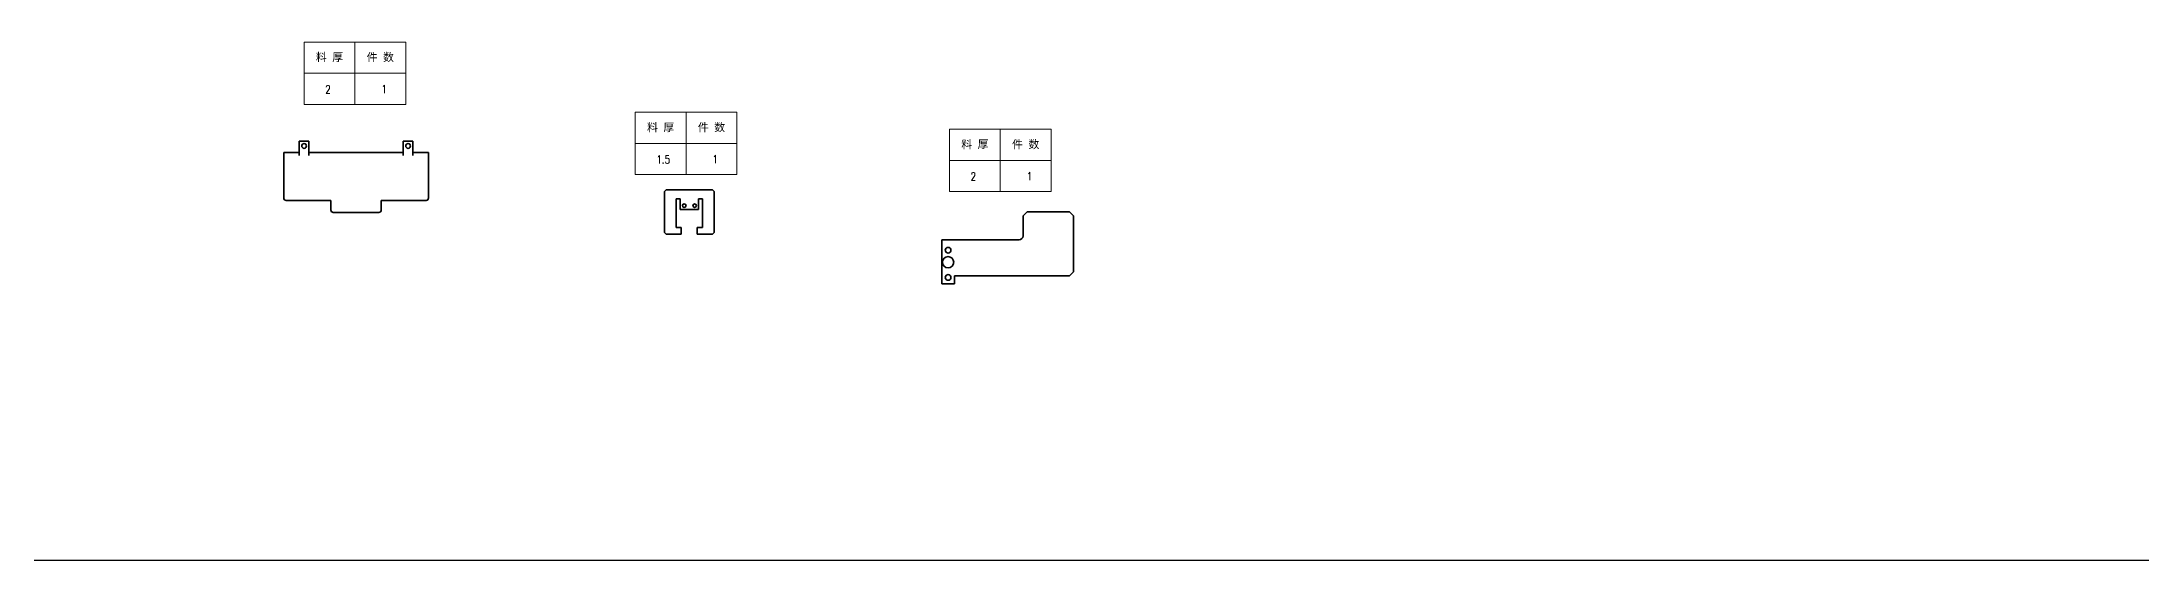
# Model space of a CAD drawing. Header units: millimetres. Extents: x 1201 to 11615, y -7347 to 2307.
# Drawn here: x 3825 to 6448, y -7347 to -6701 of the extents above; entities that cross this region are included whole.
import ezdxf
from ezdxf.enums import TextEntityAlignment as Align

# ---------------------------------------------------------------- set-up
doc = ezdxf.new("R2010")
doc.units = ezdxf.units.MM
doc.layers.add('DIM', color=3, linetype='Continuous', lineweight=20)
doc.layers.add('DRAWING', color=7, linetype='Continuous', lineweight=35)
doc.styles.add('DIM', font='romans.shx', dxfattribs={"width": 0.8, "bigfont": 'bigfont.shx'})
doc.styles.get("Standard").update_dxf_attribs({"font": 'arial.ttf'})

# ---------------------------------------------------------------- blocks, each defined once
blk = doc.blocks.new('*T31')
at = {"color": 0, "linetype": 'ByBlock', "lineweight": -2, "transparency": 16777216}
for p, q in [((0, 0), (127, 0)), ((0, 0), (0, -78)), ((63.5, 0), (63.5, -78)), ((127, 0), (127, -78)), ((0, -39), (127, -39)), ((0, -78), (127, -78))]:
    blk.add_line(p, q, dxfattribs=at)
at = {"color": 0, "transparency": 16777216, "char_height": 10, "width": 60.5, "attachment_point": 5}
for s, insert in [('{\\fSimSun|b0|i0|c134|p2;料 厚}', (31.75, -19.5)), ('{\\fSimSun|b0|i0|c134|p2;件 数}', (95.25, -19.5))]:
    blk.add_mtext(s, dxfattribs=dict(at, insert=insert))
blk = doc.blocks.new('拆图参数')
blk.add_blockref('*T31', (-63.5, 78))
at = {"style": 'DIM', "width": 0.8}
blk.add_attdef('6', text='', height=10, dxfattribs=at).set_placement((-37.1, 18.9), align=Align.MIDDLE_LEFT)
blk.add_attdef('1', text='', height=10, dxfattribs=at).set_placement((36.6, 19.3), align=Align.MIDDLE_CENTER)

msp = doc.modelspace()

# ---------------------------------------------------------------- linework, layer by layer
msp.add_line((1201.1, -7347.5), (10121, -7347.5))
at = {"layer": 'DRAWING', "lineweight": 35}
for p, q in [((4126.7, -6838.4), (4126.7, -6895.4)), ((4146.2, -6824.4), (4158.2, -6824.4)), ((4182.7, -6838.4), (4158.2, -6838.4)), ((4248.7, -6838.4), (4185.7, -6838.4)), ((4251.7, -6838.4), (4276.2, -6838.4)), ((4288.2, -6824.4), (4276.2, -6824.4)), ((4307.7, -6838.4), (4307.7, -6895.4)), ((4129.7, -6898.4), (4182.7, -6898.4)), ((4304.7, -6898.4), (4251.7, -6898.4)), ((4602.8, -6887.4), (4602.8, -6938.4)), ((4662.8, -6885.4), (4604.8, -6885.4)), ((4617.3, -6932.4), (4617.3, -6896.4)), ((4650.3, -6896.4), (4650.3, -6932.4)), ((4664.8, -6938.4), (4664.8, -6887.4)), ((4188.7, -6913.4), (4245.7, -6913.4)), ((4645.3, -6909.9), (4622.3, -6909.9)), ((5050.8, -6917.6), (5050.8, -6942.6)), ((5108.8, -6912.6), (5055.8, -6912.6)), ((5113.8, -6987.6), (5113.8, -6917.6)), ((4949.1, -7002.6), (4949.1, -6947.6)), ((5045.8, -6947.6), (4986.8, -6947.6)), ((4986.8, -6992.6), (5108.8, -6992.6))]:
    msp.add_line(p, q, dxfattribs=at)
at = {"layer": 'DRAWING', "lineweight": 35, "ltscale": 0.4875}
for p, q in [((4146.2, -6838.4), (4126.7, -6838.4)), ((4288.2, -6838.4), (4307.7, -6838.4)), ((4643.3, -6940.4), (4662.8, -6940.4))]:
    msp.add_line(p, q, dxfattribs=at)
at = {"layer": 'DRAWING', "lineweight": 35, "ltscale": 0.05}
for p, q in [((4146.2, -6824.4), (4146.2, -6840.4)), ((4158.2, -6840.4), (4158.2, -6824.4)), ((4182.7, -6838.4), (4184.7, -6838.4)), ((4249.7, -6838.4), (4251.7, -6838.4)), ((4276.2, -6840.4), (4276.2, -6824.4)), ((4288.2, -6824.4), (4288.2, -6840.4)), ((4184.7, -6898.4), (4182.7, -6898.4)), ((4251.7, -6898.4), (4249.7, -6898.4)), ((4622.3, -6897.9), (4622.3, -6899.9)), ((4645.3, -6899.9), (4645.3, -6897.9))]:
    msp.add_line(p, q, dxfattribs=at)
at = {"layer": 'DRAWING', "lineweight": 35, "ltscale": 0.375}
for p, q in [((4146.2, -6842.4), (4146.2, -6824.4)), ((4158.2, -6842.4), (4158.2, -6824.4)), ((4276.2, -6842.4), (4276.2, -6824.4)), ((4288.2, -6842.4), (4288.2, -6824.4))]:
    msp.add_line(p, q, dxfattribs=at)
at = {"layer": 'DRAWING', "lineweight": 35, "ltscale": 0.075}
for p, q in [((4185.7, -6838.4), (4182.7, -6838.4)), ((4248.7, -6838.4), (4251.7, -6838.4)), ((4185.7, -6898.4), (4182.7, -6898.4)), ((4248.7, -6898.4), (4251.7, -6898.4)), ((4967.6, -6947.6), (4986.8, -6947.6)), ((4986.8, -6992.6), (4967.6, -6992.6))]:
    msp.add_line(p, q, dxfattribs=at)
at = {"layer": 'DRAWING', "lineweight": 35, "ltscale": 0.025}
for p, q in [((4184.7, -6838.4), (4185.7, -6838.4)), ((4248.7, -6838.4), (4249.7, -6838.4)), ((4184.7, -6898.4), (4185.7, -6898.4)), ((4185.7, -6901.4), (4185.7, -6898.4)), ((4248.7, -6901.4), (4248.7, -6898.4)), ((4249.7, -6898.4), (4248.7, -6898.4)), ((4967.6, -6947.6), (4966.6, -6947.6)), ((4966.6, -6992.6), (4967.6, -6992.6))]:
    msp.add_line(p, q, dxfattribs=at)
at = {"layer": 'DRAWING', "lineweight": 35, "ltscale": 0.070711}
for p, q in [((4604.8, -6885.4), (4602.8, -6887.4)), ((4664.8, -6887.4), (4662.8, -6885.4)), ((4602.8, -6938.4), (4604.8, -6940.4)), ((4662.8, -6940.4), (4664.8, -6938.4))]:
    msp.add_line(p, q, dxfattribs=at)
at = {"layer": 'DRAWING', "lineweight": 35, "ltscale": 0.125}
for p, q in [((4617.3, -6896.4), (4622.3, -6896.4)), ((4645.3, -6896.4), (4650.3, -6896.4))]:
    msp.add_line(p, q, dxfattribs=at)
at = {"layer": 'DRAWING', "lineweight": 35, "ltscale": 0.0375}
for p, q in [((4622.3, -6896.4), (4622.3, -6897.9)), ((4645.3, -6897.9), (4645.3, -6896.4)), ((4622.3, -6899.9), (4622.3, -6901.4)), ((4645.3, -6899.9), (4645.3, -6901.4)), ((4966.6, -6992.6), (4965.1, -6992.6))]:
    msp.add_line(p, q, dxfattribs=at)
at = {"layer": 'DRAWING', "lineweight": 35, "ltscale": 0.225}
for p, q in [((4185.7, -6901.4), (4185.7, -6910.4)), ((4248.7, -6901.4), (4248.7, -6910.4))]:
    msp.add_line(p, q, dxfattribs=at)
at = {"layer": 'DRAWING', "lineweight": 35, "ltscale": 0.0625}
for p, q in [((4622.3, -6902.4), (4622.3, -6899.9)), ((4645.3, -6899.9), (4645.3, -6902.4))]:
    msp.add_line(p, q, dxfattribs=at)
at = {"layer": 'DRAWING', "lineweight": 35, "ltscale": 0.1875}
for p, q in [((4622.3, -6902.4), (4622.3, -6909.9)), ((4645.3, -6909.9), (4645.3, -6902.4))]:
    msp.add_line(p, q, dxfattribs=at)
at = {"layer": 'DRAWING', "lineweight": 35, "ltscale": 0.176777}
for p, q in [((5050.8, -6917.6), (5055.8, -6912.6)), ((5108.8, -6912.6), (5113.8, -6917.6)), ((5113.8, -6987.6), (5108.8, -6992.6))]:
    msp.add_line(p, q, dxfattribs=at)
at = {"layer": 'DRAWING', "lineweight": 35, "ltscale": 0.4625}
msp.add_line((4604.8, -6940.4), (4623.3, -6940.4), dxfattribs=at)
at = {"layer": 'DRAWING', "lineweight": 35, "ltscale": 0.15}
msp.add_line((4623.3, -6932.4), (4617.3, -6932.4), dxfattribs=at)
at = {"layer": 'DRAWING', "lineweight": 35, "ltscale": 0.2}
for p, q in [((4623.3, -6940.4), (4623.3, -6932.4)), ((4643.3, -6932.4), (4643.3, -6940.4))]:
    msp.add_line(p, q, dxfattribs=at)
at = {"layer": 'DRAWING', "lineweight": 35, "ltscale": 0.175}
msp.add_line((4650.3, -6932.4), (4643.3, -6932.4), dxfattribs=at)
at = {"layer": 'DRAWING', "lineweight": 35, "ltscale": 0.4375}
msp.add_line((4949.1, -6947.6), (4966.6, -6947.6), dxfattribs=at)
at = {"layer": 'DRAWING', "lineweight": 35, "ltscale": 0.4}
msp.add_line((4965.1, -7002.6), (4949.1, -7002.6), dxfattribs=at)
at = {"layer": 'DRAWING', "lineweight": 35, "ltscale": 0.25}
msp.add_line((4965.1, -6992.6), (4965.1, -7002.6), dxfattribs=at)
at = {"layer": 'DRAWING', "lineweight": 35}
for centre, radius in [((4152.2, -6830.4), 3), ((4282.2, -6830.4), 3), ((4627.3, -6904.9), 2.25), ((4640.3, -6904.9), 2.25), ((4957.1, -6975.6), 7), ((4957.1, -6960.6), 3.5), ((4957.1, -6994.6), 3.5)]:
    msp.add_circle(centre, radius, dxfattribs=at)
for centre, radius, start, end in [((4129.7, -6895.4), 3, 180, 270), ((4304.7, -6895.4), 3, 270, 0), ((4188.7, -6910.4), 3, 180, 270), ((4245.7, -6910.4), 3, 270, 0), ((5045.8, -6942.6), 5, 270, 0)]:
    msp.add_arc(centre, radius, start, end, dxfattribs=at)

# ---------------------------------------------------------------- block references
at = {"layer": 'DIM', "ltscale": 2}
for p, values in [((4215.7, -6778.6), {'1': '1', '6': '2'}), ((4629.6, -6866.2), {'1': '1', '6': '1.5'}), ((5022.3, -6887.4), {'1': '1', '6': '2'})]:
    msp.add_blockref('拆图参数', p, dxfattribs=at).add_auto_attribs(values)

doc.saveas('drawing.dxf')
